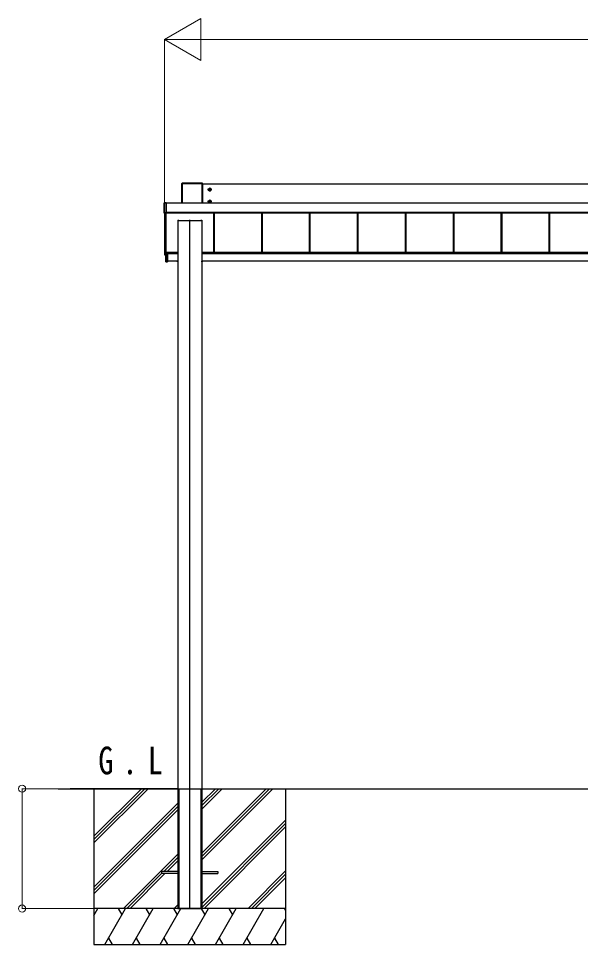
# Model space of a CAD drawing. Units: millimetres, scale not verified. Extents: x -14718 to 14718, y -10396 to 10396.
# Drawn here: x -11823 to -9478, y -7951 to -4088 of the extents above; entities that cross this region are included whole.
import ezdxf
from ezdxf.enums import TextEntityAlignment as Align

# ---------------------------------------------------------------- set-up
doc = ezdxf.new("R2010")
doc.units = ezdxf.units.MM
doc.header["$LTSCALE"] = 50
for name, color, linetype in [('0-2_USER1', 3, 'Continuous'), ('0-3_YKK_12', 2, 'Continuous'), ('0-4_YKK_A1', 4, 'Continuous')]:
    doc.layers.add(name, color=color, linetype=linetype)
doc.layers.add('0-5_YKK_D', color=6, linetype='Continuous', lineweight=18)
doc.styles.add('ＭＳ ゴシック', font='')
doc.styles.get('ＭＳ ゴシック').set_extended_font_data('MS Gothic')

msp = doc.modelspace()

# ---------------------------------------------------------------- linework, layer by layer
at = {"layer": '0-3_YKK_12'}
msp.add_line((-11108.43, -7803.8), (-11108.43, -4928.1), dxfattribs=at)
at = {"layer": '0-4_YKK_A1'}
for p, q in [((-11141.43, -4776.44), (-11141.43, -4858.6)), ((-11141.09, -4776.59), (-11141.43, -4776.44)), ((-11141.09, -4858.6), (-11141.09, -4776.59)), ((-11055.93, -4775.95), (-11140.93, -4775.95)), ((-11140.93, -4775.95), (-11140.59, -4776.09)), ((-11140.59, -4776.09), (-11140.59, -4776.57)), ((-11140.59, -4776.57), (-11140.59, -4858.6)), ((-11056.27, -4776.57), (-11140.59, -4776.57)), ((-11056.27, -4776.09), (-11055.93, -4775.95)), ((-11056.27, -4858.6), (-11056.27, -4776.57)), ((-11055.43, -4776.44), (-11055.77, -4776.59)), ((-11055.77, -4776.59), (-11055.77, -4858.6)), ((-11055.43, -4858.6), (-11055.43, -4776.44)), ((-6561.43, -4780.17), (-11055.43, -4780.17)), ((-11032.68, -4801.91), (-11018.18, -4801.91)), ((-11027.71, -4801.15), (-11028.43, -4801.15)), ((-11025.43, -4809.16), (-11025.43, -4794.66)), ((-11023.15, -4802.67), (-11022.43, -4802.67)), ((-11214.93, -4899.81), (-11214.93, -4857.83)), ((-11214.47, -4858.03), (-11214.93, -4857.83)), ((-11214.47, -4899.08), (-11214.47, -4858.03)), ((-11214.43, -4857.33), (-11208.73, -4857.33)), ((-11214.43, -4857.33), (-11213.97, -4857.53)), ((-11213.97, -4858.01), (-11213.97, -4899.07)), ((-11206.93, -4858.01), (-11213.97, -4858.01)), ((-11208.73, -4857.36), (-11208.73, -4857.33)), ((-11206.93, -4857.38), (-11208.13, -4857.38)), ((-11208.13, -4857.38), (-11208.13, -4857.38)), ((-11206.93, -4857.38), (-11208.13, -4857.38)), ((-11206.93, -4857.53), (-11206.93, -4857.38)), ((-11206.93, -4857.38), (-11206.93, -4857.38)), ((-11206.93, -4857.53), (-11206.93, -4858.01)), ((-11206.93, -4858.01), (-11206.93, -4899.07)), ((-6515.93, -4858.6), (-11206.93, -4858.6)), ((-6515.93, -4859.09), (-11206.93, -4859.09)), ((-11032.68, -4851.88), (-11018.18, -4851.88)), ((-11027.71, -4851.12), (-11028.43, -4851.12)), ((-11025.43, -4859.13), (-11025.43, -4844.63)), ((-11023.15, -4852.64), (-11022.43, -4852.64)), ((-11214.93, -4899.81), (-11214.47, -4899.08)), ((-11213.97, -4899.58), (-11214.43, -4900.31)), ((-11208.73, -4900.31), (-11214.43, -4900.31)), ((-11213.43, -4900.31), (-11213.43, -5072.72)), ((-11208.73, -4900.31), (-11208.73, -4900.19)), ((-11208.43, -4900.14), (-11208.43, -5072.78)), ((-11208.13, -4900.13), (-11206.93, -4900.13)), ((-11208.13, -4900.13), (-11208.13, -4900.13)), ((-11208.13, -4900.13), (-11206.93, -4900.13)), ((-6515.93, -4898.06), (-11206.93, -4898.06)), ((-6515.93, -4898.58), (-11206.93, -4898.58)), ((-11206.93, -4898.72), (-6515.93, -4898.72)), ((-6515.93, -4898.72), (-11206.93, -4898.72)), ((-11206.93, -4899.07), (-11206.93, -4899.58)), ((-11206.93, -4899.58), (-11206.93, -4900.13)), ((-11206.93, -4900.13), (-11206.93, -4900.13)), ((-11009.93, -4898.72), (-11009.93, -5064.94)), ((-11009.53, -4898.72), (-11009.53, -5064)), ((-11006.93, -4898.72), (-11006.93, -5064.94)), ((-10809.93, -4898.72), (-10809.93, -5064.94)), ((-10807.33, -4898.72), (-10807.33, -5064.94)), ((-10806.93, -4898.72), (-10806.93, -5064.94)), ((-10609.93, -4898.72), (-10609.93, -5064.94)), ((-10607.33, -4898.72), (-10607.33, -5064.94)), ((-10606.93, -4898.72), (-10606.93, -5064.94)), ((-10409.93, -4898.72), (-10409.93, -5064.94)), ((-10407.33, -4898.72), (-10407.33, -5064.94)), ((-10406.93, -4898.72), (-10406.93, -5064.94)), ((-10209.93, -4898.72), (-10209.93, -5064.94)), ((-10207.33, -4898.72), (-10207.33, -5064.94)), ((-10206.93, -4898.72), (-10206.93, -5064.94)), ((-10009.93, -4898.72), (-10009.93, -5064.94)), ((-10007.33, -4898.72), (-10007.33, -5064.94)), ((-10006.93, -4898.72), (-10006.93, -5064.94)), ((-9809.93, -4898.72), (-9809.93, -5064.94)), ((-9807.33, -4898.72), (-9807.33, -5064.94)), ((-9806.93, -4898.72), (-9806.93, -5064.94)), ((-9609.93, -4898.72), (-9609.93, -5064.94)), ((-9607.33, -4898.72), (-9607.33, -5064.94)), ((-9606.93, -4898.72), (-9606.93, -5064.94)), ((-11158.43, -4930.31), (-11158.43, -4930.6)), ((-11158.43, -4930.6), (-11158.43, -7297.3)), ((-11158.43, -4930.6), (-11158.13, -4930.6)), ((-11158.13, -4930.3), (-11156.23, -4930.3)), ((-11158.13, -4930.3), (-11158.13, -4930.6)), ((-11158.13, -4930.6), (-11058.73, -4930.6)), ((-11156.23, -4930.3), (-11156.23, -4930.6)), ((-11155.93, -4930.31), (-11155.93, -4930.6)), ((-11154.93, -4930.51), (-11155.93, -4930.51)), ((-11154.93, -4930.51), (-11154.93, -4930.6)), ((-11154.43, -4930.53), (-11154.43, -4930.6)), ((-11062.43, -4930.53), (-11062.43, -4930.6)), ((-11060.93, -4930.51), (-11061.93, -4930.51)), ((-11061.93, -4930.51), (-11061.93, -4930.6)), ((-11060.93, -4930.31), (-11060.93, -4930.6)), ((-11060.63, -4930.3), (-11058.73, -4930.3)), ((-11060.63, -4930.3), (-11060.63, -4930.6)), ((-11058.73, -4930.3), (-11058.73, -4930.6)), ((-11058.43, -4930.31), (-11058.43, -4930.6)), ((-11214.43, -5032.71), (-11214.43, -5073.76)), ((-11213.96, -5032.21), (-11213.43, -5032.18)), ((-11214.43, -5074.01), (-11214.43, -5073.76)), ((-11213.96, -5074.26), (-11208.25, -5074.61)), ((-11213.96, -5074.26), (-11213.96, -5074.51)), ((-11213.96, -5074.51), (-11207.93, -5074.89)), ((-11213.96, -5074.51), (-11213.96, -5074.51)), ((-11213.96, -5074.51), (-11207.93, -5074.89)), ((-11212.93, -5073.28), (-11208.93, -5073.28)), ((-11208.25, -5074.65), (-11208.25, -5074.61)), ((-11204.93, -5064.55), (-11208.13, -5064.55)), ((-11207.93, -5066.51), (-11207.93, -5064.55)), ((-11207.93, -5070.09), (-11207.93, -5066.51)), ((-11207.65, -5066.51), (-11207.93, -5066.51)), ((-11207.93, -5103.17), (-11207.93, -5070.09)), ((-11207.65, -5070.09), (-11207.93, -5070.09)), ((-11207.65, -5064.55), (-11207.65, -5066.51)), ((-11207.65, -5070.09), (-11207.65, -5103.17)), ((-11207.63, -5069.79), (-11207.63, -5066.81)), ((-11207.63, -5069.79), (-11207.63, -5069.79)), ((-11201.43, -5070.08), (-11207.63, -5070.09)), ((-11207.62, -5069.79), (-11207.62, -5069.79)), ((-11207.15, -5067.01), (-11207.43, -5067.01)), ((-11207.15, -5069.59), (-11207.43, -5069.59)), ((-11207.15, -5067.01), (-11207.15, -5069.59)), ((-11207.15, -5069.59), (-11201.43, -5069.58)), ((-11206.43, -5065.29), (-11206.43, -5064.55)), ((-11206.43, -5065.29), (-11201.43, -5065.28)), ((-11158.43, -5064.94), (-11205.43, -5064.94)), ((-11205.43, -5064.94), (-11205.43, -5065.23)), ((-11205.43, -5065.23), (-11205.43, -5065.29)), ((-11204.93, -5064.94), (-11204.93, -5064.55)), ((-11201.43, -5069.58), (-11201.43, -5065.28)), ((-11158.43, -5066.95), (-11201.43, -5066.95)), ((-11201.43, -5069.58), (-11201.43, -5069.78)), ((-11158.43, -5069.82), (-11201.43, -5069.82)), ((-11201.43, -5070.08), (-11201.43, -5103.55)), ((-6558.43, -5064.94), (-11058.43, -5064.94)), ((-6558.43, -5066.95), (-11058.43, -5066.95)), ((-6558.43, -5069.82), (-11058.43, -5069.82)), ((-11207.93, -5103.17), (-11207.65, -5103.17)), ((-11207.65, -5103.17), (-11201.43, -5103.55)), ((-11201.43, -5103.85), (-11207.65, -5103.47)), ((-11159.28, -5101.3), (-11201.43, -5101.3)), ((-11201.43, -5103.55), (-11201.43, -5103.85)), ((-11159.43, -5103.48), (-11159.3, -5101.3)), ((-11159.28, -5101.3), (-11158.8, -5101.3)), ((-11158.93, -5103.8), (-11159.13, -5103.8)), ((-11158.8, -5101.3), (-11158.93, -5103.48)), ((-11158.43, -5103.8), (-11158.93, -5103.8)), ((-11158.43, -5101.3), (-11158.8, -5101.3)), ((-11058.06, -5101.3), (-11058.43, -5101.3)), ((-11058.43, -5103.48), (-11057.93, -5103.48)), ((-11057.93, -5103.8), (-11058.43, -5103.8)), ((-11058.06, -5101.3), (-11057.58, -5101.3)), ((-11057.93, -5103.48), (-11058.06, -5101.3)), ((-11057.93, -5103.8), (-11057.93, -5103.48)), ((-11057.73, -5103.8), (-11057.93, -5103.8)), ((-6559.28, -5101.3), (-11057.58, -5101.3)), ((-11057.56, -5101.3), (-11057.43, -5103.48)), ((-11158.43, -7297.3), (-11158.43, -7801.3)), ((-11058.43, -7297.3), (-11058.43, -7801.3)), ((-11658.43, -7301.3), (-1408.43, -7301.3)), ((-11158.43, -7301.3), (-11608.43, -7301.3)), ((-11508.43, -7301.3), (-11508.43, -7951.3)), ((-11508.43, -7527.93), (-11281.8, -7301.3)), ((-11508.43, -7499.64), (-11310.08, -7301.3)), ((-11508.43, -7513.79), (-11296, -7301.36)), ((-11158.43, -7301.3), (-11158.13, -7301.3)), ((-11158.43, -7301.3), (-11158.43, -7801.3)), ((-11158.13, -7301.3), (-11058.73, -7301.3)), ((-11155.93, -7301.3), (-11155.93, -7801.3)), ((-11154.43, -7301.3), (-11154.43, -7801.3)), ((-11062.43, -7301.3), (-11062.43, -7801.3)), ((-11060.93, -7301.3), (-11060.93, -7801.3)), ((-11058.43, -7301.3), (-11058.43, -7801.3)), ((-11058.43, -7386.3), (-10973.43, -7301.3)), ((-11058.43, -7372.15), (-10987.57, -7301.3)), ((-11058.43, -7358.01), (-11001.72, -7301.3)), ((-11058.43, -7598.43), (-10761.34, -7301.34)), ((-11058.43, -7584.28), (-10775.48, -7301.34)), ((-11058.43, -7570.14), (-10789.62, -7301.34)), ((-10708.43, -7301.3), (-10708.43, -7951.3)), ((-11508.43, -7711.77), (-11158.43, -7361.78)), ((-11508.43, -7725.92), (-11158.43, -7375.92)), ((-11508.43, -7740.06), (-11158.43, -7390.06)), ((-11058.43, -7782.27), (-10708.43, -7432.28)), ((-11058.43, -7796.42), (-10708.43, -7446.42)), ((-11049.17, -7801.3), (-10708.43, -7460.56)), ((-11385.82, -7801.3), (-11158.43, -7573.91)), ((-11217.18, -7646.8), (-11158.43, -7588.05)), ((-11203.04, -7646.8), (-11158.43, -7602.19)), ((-11225.93, -7646.8), (-11225.93, -7655.8)), ((-11158.43, -7646.8), (-11225.93, -7646.8)), ((-11058.43, -7646.8), (-10990.93, -7646.8)), ((-10990.93, -7646.8), (-10990.93, -7655.8)), ((-10865.32, -7801.3), (-10708.43, -7644.41)), ((-11371.68, -7801.3), (-11225.93, -7655.55)), ((-11357.54, -7801.3), (-11212.04, -7655.8)), ((-11158.43, -7655.8), (-11225.93, -7655.8)), ((-11058.43, -7655.8), (-10990.93, -7655.8)), ((-10851.18, -7801.3), (-10708.43, -7658.55)), ((-10837.04, -7801.3), (-10708.43, -7672.69)), ((-10708.43, -7801.3), (-11508.43, -7801.3)), ((-11508.43, -7830.24), (-11491.72, -7801.3)), ((-10708.43, -7801.3), (-11508.43, -7801.3)), ((-11462.85, -7951.3), (-11376.25, -7801.3)), ((-11391.25, -7827.28), (-11406.25, -7801.3)), ((-11347.38, -7951.3), (-11260.78, -7801.3)), ((-11275.78, -7827.28), (-11290.78, -7801.3)), ((-11231.91, -7951.3), (-11145.31, -7801.3)), ((-11160.31, -7827.28), (-11175.31, -7801.3)), ((-11173.69, -7801.3), (-11158.43, -7786.04)), ((-11158.43, -7801.3), (-11058.43, -7801.3)), ((-11116.44, -7951.3), (-11029.84, -7801.3)), ((-11044.84, -7827.28), (-11059.84, -7801.3)), ((-11000.97, -7951.3), (-10914.37, -7801.3)), ((-10929.37, -7827.28), (-10944.37, -7801.3)), ((-10885.5, -7951.3), (-10798.9, -7801.3)), ((-10708.43, -7809.96), (-10713.43, -7801.3)), ((-11506.72, -7827.28), (-11508.43, -7824.32)), ((-10770.03, -7951.3), (-10708.43, -7844.6)), ((-11508.43, -7951.3), (-10708.43, -7951.3)), ((-11447.86, -7925.32), (-11432.86, -7951.3)), ((-11332.39, -7925.32), (-11317.39, -7951.3)), ((-11216.92, -7925.32), (-11201.92, -7951.3)), ((-11101.44, -7925.32), (-11086.44, -7951.3)), ((-10985.98, -7925.32), (-10970.98, -7951.3)), ((-10870.5, -7925.32), (-10855.51, -7951.3)), ((-10755.03, -7925.32), (-10740.04, -7951.3))]:
    msp.add_line(p, q, dxfattribs=at)
for points in [[(-11140.59, -4776.09), (-11056.27, -4776.09), (-11056.27, -4776.57)], [(-11028.43, -4801.15), (-11028.43, -4802.67), (-11027.71, -4802.67)], [(-11024.67, -4799.63), (-11024.67, -4798.91), (-11026.19, -4798.91), (-11026.19, -4799.63)], [(-11026.19, -4804.19), (-11026.19, -4804.91), (-11024.67, -4804.91), (-11024.67, -4804.19)], [(-11022.43, -4802.67), (-11022.43, -4801.15), (-11023.15, -4801.15)], [(-11213.97, -4858.01), (-11213.97, -4857.53), (-11206.93, -4857.53)], [(-11208.63, -4857.38), (-11208.67, -4857.37), (-11208.73, -4857.36)], [(-11028.43, -4851.12), (-11028.43, -4852.64), (-11027.71, -4852.64)], [(-11024.67, -4849.6), (-11024.67, -4848.88), (-11026.19, -4848.88), (-11026.19, -4849.6)], [(-11026.19, -4854.16), (-11026.19, -4854.88), (-11024.67, -4854.88), (-11024.67, -4854.16)], [(-11022.43, -4852.64), (-11022.43, -4851.12), (-11023.15, -4851.12)], [(-11206.93, -4899.58), (-11213.97, -4899.58), (-11213.97, -4899.07), (-11206.93, -4899.07)], [(-11058.73, -4930.6), (-11058.43, -4930.6), (-11058.43, -7297.3)], [(-11213.43, -5072.72), (-11213.43, -5073.3), (-11207.93, -5073.63)], [(-11207.62, -5069.79), (-11207.63, -5069.79), (-11207.63, -5069.79)], [(-11207.61, -5069.79), (-11201.43, -5069.78), (-11201.43, -5070.08)], [(-11207.43, -5069.61), (-11207.43, -5069.59), (-11207.43, -5067.01)], [(-11158.93, -5103.8), (-11158.93, -5103.48), (-11158.43, -5103.48)], [(-11158.13, -7301.3), (-11058.73, -7301.3), (-11058.43, -7301.3)]]:
    msp.add_lwpolyline(points, dxfattribs=at)
for points in [[(-11025.43, -4796.13), (-11030.43, -4799.02), (-11030.43, -4804.79), (-11025.43, -4807.68), (-11020.43, -4804.79), (-11020.43, -4799.02)], [(-11025.43, -4846.1), (-11030.43, -4848.99), (-11030.43, -4854.76), (-11025.43, -4857.65), (-11020.43, -4854.76), (-11020.43, -4848.99)]]:
    msp.add_lwpolyline(points, close=True, dxfattribs=at)
for centre, radius in [((-11025.43, -4801.91), 6.25), ((-11025.43, -4801.91), 5), ((-11025.43, -4851.88), 6.25), ((-11025.43, -4851.88), 5)]:
    msp.add_circle(centre, radius, dxfattribs=at)
for centre, radius, start, end in [((-11140.59, -4776.59), 0.5, 90.15046, 179.81463), ((-11140.71, -4780.69), 4.12, 88.40447, 95.35624), ((-11056.27, -4776.59), 0.5, 0.18537, 89.84954), ((-11056.15, -4780.69), 4.12, 84.64376, 91.59553), ((-11025.43, -4801.91), 5.58, 153.74848, 206.25152), ((-11025.43, -4801.91), 5.58, 93.74848, 146.25152), ((-11025.43, -4801.91), 5.58, 213.74848, 266.25152), ((-11027.71, -4799.63), 1.52, 270, 0), ((-11027.71, -4804.19), 1.52, 0, 90), ((-11025.43, -4801.91), 5.58, 33.74848, 86.25152), ((-11025.43, -4801.91), 5.58, 273.74848, 326.25152), ((-11023.15, -4799.63), 1.52, 180, 270), ((-11023.15, -4804.19), 1.52, 90, 180), ((-11025.43, -4801.91), 5.58, 333.74848, 26.25152), ((-11213.97, -4858.03), 0.5, 90.15046, 179.81463), ((-11214.09, -4862.13), 4.12, 88.40447, 95.35624), ((-11208.55, -4855.63), 1.74, 265.66516, 269.50049), ((-11025.43, -4851.88), 5.58, 153.74848, 206.25152), ((-11025.43, -4851.88), 5.58, 93.74848, 146.25152), ((-11025.43, -4851.88), 5.58, 213.74848, 266.25152), ((-11027.71, -4849.6), 1.52, 270, 0), ((-11027.71, -4854.16), 1.52, 0, 90), ((-11025.43, -4851.88), 5.58, 33.74848, 86.25152), ((-11025.43, -4851.88), 5.58, 273.74848, 326.25152), ((-11023.15, -4849.6), 1.52, 180, 270), ((-11023.15, -4854.16), 1.52, 90, 180), ((-11025.43, -4851.88), 5.58, 333.74848, 26.25152), ((-11214.09, -4903.18), 4.12, 88.40447, 95.35624), ((-11213.97, -4899.08), 0.502, 180.349, 269.68592), ((-11208.73, -4899.89), 0.301, 269.99262, 297.9043), ((-11208.22, -4902.84), 2.71, 88.10375, 98.40666), ((-11213.93, -5032.71), 0.5, 93.48119, 179.98396), ((-11213.93, -5073.76), 0.5, 180.01604, 266.51881), ((-11213.93, -5074.01), 0.5, 180, 266.3803), ((-11213.93, -5074.01), 0.5, 180.01604, 266.51881), ((-11212.93, -5072.78), 0.5, 180.01746, 270.01745), ((-11208.93, -5072.78), 0.5, 269.98255, 359.98254), ((-11208.13, -5064.25), 0.3, 180.01748, 270.01745), ((-11208.23, -5074.31), 0.3, 266.48405, 359.9811), ((-11208.23, -5074.35), 0.3, 266.48405, 359.9811), ((-11207.63, -5066.51), 0.3, 180.01746, 270.01745), ((-11207.63, -5070.09), 0.3, 90.12237, 180), ((-11206.3, -5066.58), 1.35, 177.08798, 189.90325), ((-11206.43, -5070.01), 1.22, 169.53624, 183.72385), ((-11206.38, -5070.01), 1.25, 169.72631, 183.54265), ((-11206.42, -5069.97), 1.21, 171.62247, 185.82998), ((-11207.61, -5070.09), 0.3, 90.22184, 92.22662), ((-11207.61, -5069.93), 0.141, 90.0241, 94.22537), ((-11207.22, -5071.58), 1.98, 88.04873, 96.20074), ((-11207.63, -5103.17), 0.3, 180, 266.5), ((-11206.42, -5103.32), 1.24, 173.06854, 186.93146), ((-11159.13, -5103.5), 0.3, 176.5, 270), ((-11057.73, -5103.5), 0.3, 270, 3.5)]:
    msp.add_arc(centre, radius, start, end, dxfattribs=at)
for centre, major_axis, ratio, start_param, end_param in [((-11140.93, -4776.45), (0.382, -0.325), 0.996231, 2.2770247, 3.8440941), ((-11055.93, -4776.45), (0.382, 0.325), 0.996231, 5.5806839, 7.1477533), ((-11214.43, -4857.83), (0.382, -0.325), 0.996231, 2.2770247, 3.8440941), ((-11208.13, -4857.36), (0.6, 0), 0.026226, 3.1415927, 3.8726279), ((-11208.13, -4857.36), (0.6, 0), 0.026226, 3.8726279, 4.712389), ((-11214.43, -4899.8), (0.382, 0.325), 0.996231, 2.4390913, 4.0061606), ((-11208.13, -4900.19), (0.6, 0), 0.096025, 1.5707963, 3.1415927), ((-11208.73, -4900), (0, 0.3), 0.998743, 3.1415927, 4.2299164), ((-11158.13, -4930.31), (0.3, 0), 0.034921, 1.5707963, 3.1415927), ((-11156.23, -4930.31), (0.3, 0), 0.034921, 6.2831853, 7.8539816), ((-11154.93, -4930.53), (0.5, 0), 0.034921, 6.2831853, 7.8539816), ((-11061.93, -4930.53), (0.5, 0), 0.034921, 1.5707963, 3.1415927), ((-11060.63, -4930.31), (0.3, 0), 0.034921, 1.5707963, 3.1415927), ((-11058.73, -4930.31), (0.3, 0), 0.034921, 6.2831853, 7.8539816), ((-11207.65, -5074.69), (0.6, -0.037), 0.034769, 3.1437205, 4.2258199), ((-11207.65, -5067.01), (0.301, 0.4), 0.997782, 5.3593221, 6.9301184), ((-11207.65, -5069.59), (0.301, 0.4), 0.997782, 3.7885257, 3.8252324), ((-11207.63, -5067.01), (0.108, 0.169), 0.994155, 5.2849907, 6.855787), ((-11207.63, -5069.59), (-0.145, 0.15), 0.921201, 2.3686772, 3.9027669), ((-11207.63, -5069.59), (0.482, -0.007), 0.414889, 4.7553012, 6.2893908), ((-11207.13, -5069.59), (0.001, 0.2), 0.09157, 1.5714198, 1.6062613), ((-11158.93, -5103.5), (0.5, -0.018), 0.036539, 1.5736281, 3.1406975), ((-11057.93, -5103.5), (0.5, 0.018), 0.036539, 0.0008951, 1.5679645)]:
    msp.add_ellipse(centre, major_axis=major_axis, ratio=ratio, start_param=start_param, end_param=end_param, dxfattribs=at)
at = {"layer": '0-5_YKK_D'}
for p, q in [((-11213.43, -4175.95), (-11061.88, -4088.45)), ((-11061.88, -4263.45), (-11061.88, -4088.45)), ((-11213.43, -4899.31), (-11213.43, -4174.95)), ((-11213.43, -4175.95), (-11061.88, -4263.45)), ((-11213.43, -4175.95), (-10910.32, -4175.95)), ((-11038.43, -4175.95), (-1978.43, -4175.95)), ((-11609.43, -7301.3), (-11809.43, -7301.3)), ((-11808.43, -7301.3), (-11808.43, -7801.3)), ((-11509.43, -7801.3), (-11809.43, -7801.3))]:
    msp.add_line(p, q, dxfattribs=at)
for centre in [(-11808.43, -7301.3), (-11808.43, -7801.3)]:
    msp.add_circle(centre, 14.88, dxfattribs=at)

# ---------------------------------------------------------------- texts
at = {"layer": '0-2_USER1', "style": 'ＭＳ ゴシック', "width": 0.8}
for s, p in [('G', (-11490.43, -7275.99)), ('L', (-11283.56, -7275.99)), ('.', (-11389.63, -7275.99))]:
    msp.add_text(s, height=115.5, dxfattribs=at).set_placement(p, align=Align.BOTTOM_LEFT)

doc.saveas('drawing.dxf')
